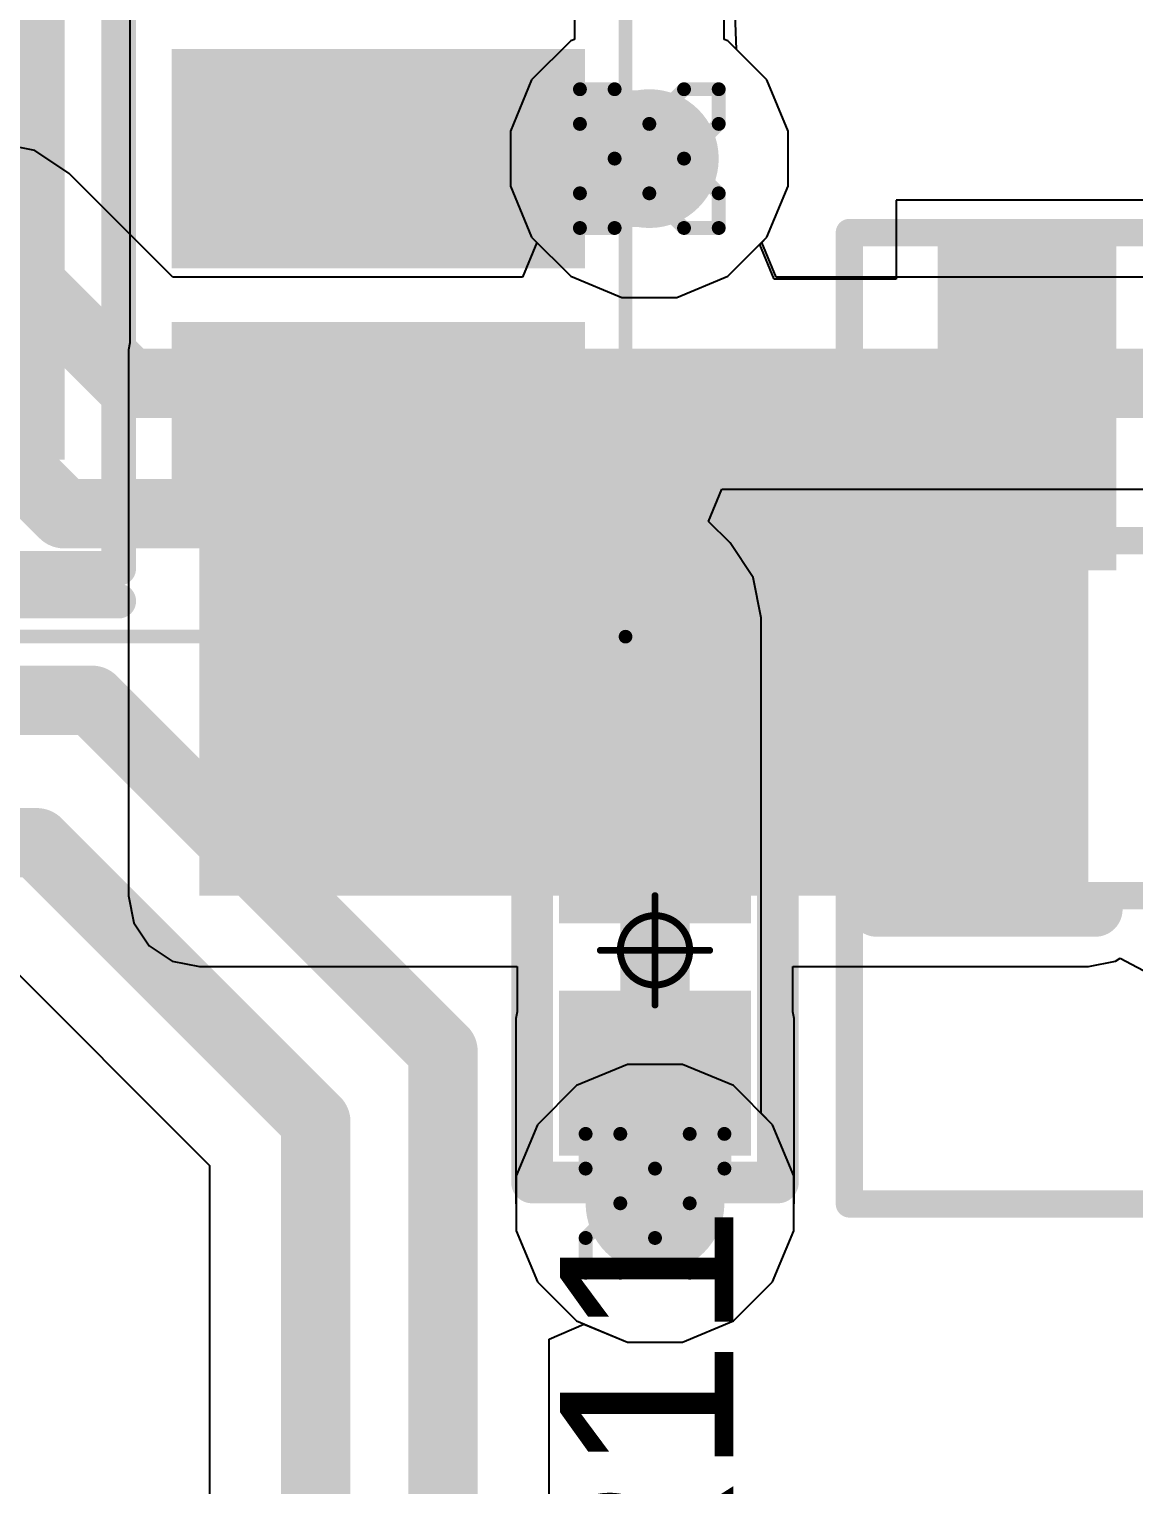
# Model space of a CAD drawing. Header units: inches. Extents: x -13 to 356, y -4 to 120.
# Drawn here: x 16.12 to 20.17, y 9.14 to 14.47 of the extents above; entities that cross this region are included whole.
import ezdxf

# ---------------------------------------------------------------- set-up
doc = ezdxf.new("R2010")
doc.units = ezdxf.units.IN
for name, color, linetype in [('Bottom Layer', 5, 'Continuous'), ('Bottom Overlay', 54, 'Continuous'), ('Drill Drawing', 1, 'Continuous'), ('GND', 16, 'Continuous'), ('Mechanical 13', 56, 'Continuous'), ('Mechanical 15', 56, 'Continuous'), ('Mechanical 16', 56, 'Continuous'), ('Mechanical 4', 56, 'Continuous'), ('POWER', 76, 'Continuous'), ('Top Layer', 1, 'Continuous'), ('Top Overlay', 2, 'Continuous'), ('Top Paste', 8, 'Continuous'), ('Top Solder', 216, 'Continuous'), ('Via Holes', 16, 'Continuous')]:
    doc.layers.add(name, color=color, linetype=linetype)
doc.styles.add('Arial', font='', dxfattribs={"height": 0.2})
doc.styles.get('Arial').set_extended_font_data('Arial')

# ---------------------------------------------------------------- blocks, each defined once
blk = doc.blocks.new('_SOP100P600X160_11N_31')
at = {"layer": 'Top Layer'}
for points in [[(-1.5, 2), (1.5, 2), (1.5, -2), (-1.5, -2)], [(2.095, -0.7), (3.405, -0.7), (3.405, -1.3), (2.095, -1.3)], [(2.095, -1.7), (3.405, -1.7), (3.405, -2.3), (2.095, -2.3)]]:
    blk.add_hatch(color=1, dxfattribs=at).paths.add_polyline_path(points)
at = {"layer": 'Top Paste'}
for points in [[(-1.5, 2), (1.5, 2), (1.5, -2), (-1.5, -2)], [(2.095, -0.7), (3.405, -0.7), (3.405, -1.3), (2.095, -1.3)], [(2.095, -1.7), (3.405, -1.7), (3.405, -2.3), (2.095, -2.3)]]:
    blk.add_hatch(color=8, dxfattribs=at).paths.add_polyline_path(points)
at = {"layer": 'Top Solder'}
for points in [[(-1.6016, 2.1016), (1.6016, 2.1016), (1.6016, -2.1016), (-1.6016, -2.1016)], [(1.9934, -0.5984), (3.5066, -0.5984), (3.5066, -1.4016), (1.9934, -1.4016)], [(1.9934, -1.5984), (3.5066, -1.5984), (3.5066, -2.4016), (1.9934, -2.4016)]]:
    blk.add_hatch(color=216, dxfattribs=at).paths.add_polyline_path(points)
at = {"layer": 'Mechanical 16'}
for points in [[(3.655, -2.75, 0.05, 0.05, 0), (3.655, 2.75, 0.05, 0.05, 0)], [(-3.655, -2.75, 0.05, 0.05, 0), (3.655, -2.75, 0.05, 0.05, 0)]]:
    blk.add_lwpolyline(points, format="xyseb", dxfattribs=at)
blk.add_lwpolyline([(3.6425, -2.75, 0.025, 0.025, 1), (3.6675, -2.75, 0.025, 0.025, 1)], format="xyseb", close=True, dxfattribs=at)
blk.add_lwpolyline([(3.6425, -2.75, 0.025, 0.025, 1), (3.6675, -2.75, 0.025, 0.025, 1)], format="xyseb", close=True, dxfattribs=at)
at = {"layer": 'Mechanical 4'}
for points in [[(1.8, -2.5, 0.127, 0.127, 0), (1.8, 2.5, 0.127, 0.127, 0)], [(1.8, -2.5, 0.127, 0.127, 0), (1.8, 2.5, 0.127, 0.127, 0)], [(-1.8, -2.5, 0.127, 0.127, 0), (1.8, -2.5, 0.127, 0.127, 0)], [(-1.8, -2.5, 0.127, 0.127, 0), (1.8, -2.5, 0.127, 0.127, 0)]]:
    blk.add_lwpolyline(points, format="xyseb", dxfattribs=at)
blk.add_lwpolyline([(1.7682, -2.5, 0.0635, 0.0635, 1), (1.8317, -2.5, 0.0635, 0.0635, 1)], format="xyseb", close=True, dxfattribs=at)
blk.add_lwpolyline([(1.7682, -2.5, 0.0635, 0.0635, 1), (1.8317, -2.5, 0.0635, 0.0635, 1)], format="xyseb", close=True, dxfattribs=at)
blk.add_lwpolyline([(1.7682, -2.5, 0.0635, 0.0635, 1), (1.8317, -2.5, 0.0635, 0.0635, 1)], format="xyseb", close=True, dxfattribs=at)
blk.add_lwpolyline([(1.7682, -2.5, 0.0635, 0.0635, 1), (1.8317, -2.5, 0.0635, 0.0635, 1)], format="xyseb", close=True, dxfattribs=at)
at = {"layer": 'Top Overlay'}
blk.add_lwpolyline([(-1.8, -2.62, 0.127, 0.127, 0), (1.8, -2.62, 0.127, 0.127, 0)], format="xyseb", dxfattribs=at)
blk.add_lwpolyline([(1.7682, -2.62, 0.0635, 0.0635, 1), (1.8317, -2.62, 0.0635, 0.0635, 1)], format="xyseb", close=True, dxfattribs=at)
blk = doc.blocks.new('SOT23_3L_50')
at = {"layer": 'Top Layer'}
for points in [[(0.225, 0.625), (-0.225, 0.625), (-0.225, 1.625), (0.225, 1.625)], [(-0.725, -1.643), (-1.175, -1.643), (-1.175, -0.643), (-0.725, -0.643)], [(1.175, -1.643), (0.725, -1.643), (0.725, -0.643), (1.175, -0.643)]]:
    blk.add_hatch(color=1, dxfattribs=at).paths.add_polyline_path(points)
at = {"layer": 'Top Paste'}
for points in [[(0.225, 0.625), (-0.225, 0.625), (-0.225, 1.625), (0.225, 1.625)], [(-0.725, -1.643), (-1.175, -1.643), (-1.175, -0.643), (-0.725, -0.643)], [(1.175, -1.643), (0.725, -1.643), (0.725, -0.643), (1.175, -0.643)]]:
    blk.add_hatch(color=8, dxfattribs=at).paths.add_polyline_path(points)
at = {"layer": 'Top Solder'}
for points in [[(0.3266, 0.5234), (-0.3266, 0.5234), (-0.3266, 1.7266), (0.3266, 1.7266)], [(-0.6234, -1.7446), (-1.2766, -1.7446), (-1.2766, -0.5414), (-0.6234, -0.5414)], [(1.2766, -1.7446), (0.6234, -1.7446), (0.6234, -0.5414), (1.2766, -0.5414)]]:
    blk.add_hatch(color=216, dxfattribs=at).paths.add_polyline_path(points)
at = {"layer": 'Mechanical 13'}
for points in [[(-1.5, 0.65, 0.1, 0.1, 0), (-1.5, -0.65, 0.1, 0.1, 0)], [(1.5, 0.65, 0.1, 0.1, 0), (-1.5, 0.65, 0.1, 0.1, 0)], [(1.5, 0.65, 0.1, 0.1, 0), (1.5, -0.65, 0.1, 0.1, 0)], [(1.5, -0.65, 0.1, 0.1, 0), (-1.5, -0.65, 0.1, 0.1, 0)]]:
    blk.add_lwpolyline(points, format="xyseb", dxfattribs=at)
for points in [[(-1.525, 0.65, 0.05, 0.05, 1), (-1.475, 0.65, 0.05, 0.05, 1)], [(-1.525, 0.65, 0.05, 0.05, 1), (-1.475, 0.65, 0.05, 0.05, 1)], [(1.475, 0.65, 0.05, 0.05, 1), (1.525, 0.65, 0.05, 0.05, 1)], [(1.475, 0.65, 0.05, 0.05, 1), (1.525, 0.65, 0.05, 0.05, 1)], [(-1.525, -0.65, 0.05, 0.05, 1), (-1.475, -0.65, 0.05, 0.05, 1)], [(-1.525, -0.65, 0.05, 0.05, 1), (-1.475, -0.65, 0.05, 0.05, 1)], [(1.475, -0.65, 0.05, 0.05, 1), (1.525, -0.65, 0.05, 0.05, 1)], [(1.475, -0.65, 0.05, 0.05, 1), (1.525, -0.65, 0.05, 0.05, 1)]]:
    blk.add_lwpolyline(points, format="xyseb", close=True, dxfattribs=at)
at = {"layer": 'Mechanical 15'}
for points in [[(-1.6, 1.778, 0.1, 0.1, 0), (-1.6, -1.778, 0.1, 0.1, 0)], [(1.6, 1.778, 0.1, 0.1, 0), (-1.6, 1.778, 0.1, 0.1, 0)], [(1.6, 1.778, 0.1, 0.1, 0), (1.6, -1.778, 0.1, 0.1, 0)], [(0, 0.5, 0.05, 0.05, 0), (0, -0.5, 0.05, 0.05, 0)], [(0.5, 0, 0.05, 0.05, 0), (-0.5, 0, 0.05, 0.05, 0)], [(1.6, -1.778, 0.1, 0.1, 0), (-1.6, -1.778, 0.1, 0.1, 0)]]:
    blk.add_lwpolyline(points, format="xyseb", dxfattribs=at)
for points in [[(-1.625, 1.778, 0.05, 0.05, 1), (-1.575, 1.778, 0.05, 0.05, 1)], [(-1.625, 1.778, 0.05, 0.05, 1), (-1.575, 1.778, 0.05, 0.05, 1)], [(1.575, 1.778, 0.05, 0.05, 1), (1.625, 1.778, 0.05, 0.05, 1)], [(1.575, 1.778, 0.05, 0.05, 1), (1.625, 1.778, 0.05, 0.05, 1)], [(-0.0125, 0.5, 0.025, 0.025, 1), (0.0125, 0.5, 0.025, 0.025, 1)], [(0.35, 0, 0.05, 0.05, 1), (-0.35, 0, 0.05, 0.05, 1)], [(-0.5125, 0, 0.025, 0.025, 1), (-0.4875, 0, 0.025, 0.025, 1)], [(-0.3625, 0, 0.025, 0.025, 1), (-0.3375, 0, 0.025, 0.025, 1)], [(0.3375, 0, 0.025, 0.025, 1), (0.3625, 0, 0.025, 0.025, 1)], [(0.4875, 0, 0.025, 0.025, 1), (0.5125, 0, 0.025, 0.025, 1)], [(-0.0125, -0.5, 0.025, 0.025, 1), (0.0125, -0.5, 0.025, 0.025, 1)], [(-1.625, -1.778, 0.05, 0.05, 1), (-1.575, -1.778, 0.05, 0.05, 1)], [(-1.625, -1.778, 0.05, 0.05, 1), (-1.575, -1.778, 0.05, 0.05, 1)], [(1.575, -1.778, 0.05, 0.05, 1), (1.625, -1.778, 0.05, 0.05, 1)], [(1.575, -1.778, 0.05, 0.05, 1), (1.625, -1.778, 0.05, 0.05, 1)]]:
    blk.add_lwpolyline(points, format="xyseb", close=True, dxfattribs=at)
at = {"layer": 'Top Overlay'}
for points in [[(-0.7, 0.7, 0.2, 0.2, 0), (-1.5, 0.7, 0.2, 0.2, 0)], [(-1.5, 0.7, 0.2, 0.2, 0), (-1.5, -0.3, 0.2, 0.2, 0)], [(1.5, 0.7, 0.2, 0.2, 0), (0.7, 0.7, 0.2, 0.2, 0)], [(1.5, 0.7, 0.2, 0.2, 0), (1.5, -0.3, 0.2, 0.2, 0)]]:
    blk.add_lwpolyline(points, format="xyseb", dxfattribs=at)
for points in [[(-1.55, 0.7, 0.1, 0.1, 1), (-1.45, 0.7, 0.1, 0.1, 1)], [(-1.55, 0.7, 0.1, 0.1, 1), (-1.45, 0.7, 0.1, 0.1, 1)], [(-0.75, 0.7, 0.1, 0.1, 1), (-0.65, 0.7, 0.1, 0.1, 1)], [(0.65, 0.7, 0.1, 0.1, 1), (0.75, 0.7, 0.1, 0.1, 1)], [(1.45, 0.7, 0.1, 0.1, 1), (1.55, 0.7, 0.1, 0.1, 1)], [(1.45, 0.7, 0.1, 0.1, 1), (1.55, 0.7, 0.1, 0.1, 1)], [(-1.55, -0.3, 0.1, 0.1, 1), (-1.45, -0.3, 0.1, 0.1, 1)], [(1.45, -0.3, 0.1, 0.1, 1), (1.55, -0.3, 0.1, 0.1, 1)], [(-1.475, -1.524, 0.25, 0.25, 1), (-1.725, -1.524, 0.25, 0.25, 1)], [(-1.7875, -1.524, 0.125, 0.125, 1), (-1.6625, -1.524, 0.125, 0.125, 1)], [(-1.5375, -1.524, 0.125, 0.125, 1), (-1.4125, -1.524, 0.125, 0.125, 1)]]:
    blk.add_lwpolyline(points, format="xyseb", close=True, dxfattribs=at)
blk = doc.blocks.new('R_0402_L_51')
at = {"layer": 'Top Layer'}
for points in [[(-0.6001, 0.2499), (-0.2001, 0.2499), (-0.2001, -0.2501), (-0.6001, -0.2501)], [(0.2499, 0.2499), (0.6499, 0.2499), (0.6499, -0.2501), (0.2499, -0.2501)]]:
    blk.add_hatch(color=1, dxfattribs=at).paths.add_polyline_path(points)
at = {"layer": 'Top Paste'}
for points in [[(-0.6001, 0.2499), (-0.2001, 0.2499), (-0.2001, -0.2501), (-0.6001, -0.2501)], [(0.2499, 0.2499), (0.6499, 0.2499), (0.6499, -0.2501), (0.2499, -0.2501)]]:
    blk.add_hatch(color=8, dxfattribs=at).paths.add_polyline_path(points)
at = {"layer": 'Top Solder'}
for points in [[(-0.7017, 0.3515), (-0.0985, 0.3515), (-0.0985, -0.3517), (-0.7017, -0.3517)], [(0.1483, 0.3515), (0.7515, 0.3515), (0.7515, -0.3517), (0.1483, -0.3517)]]:
    blk.add_hatch(color=216, dxfattribs=at).paths.add_polyline_path(points)
at = {"layer": 'Mechanical 15'}
for points in [[(0, -0.2, 0.0254, 0.0254, 0), (0, 0.2, 0.0254, 0.0254, 0)], [(0.2, 0, 0.0254, 0.0254, 0), (-0.2, 0, 0.0254, 0.0254, 0)]]:
    blk.add_lwpolyline(points, format="xyseb", dxfattribs=at)
for points in [[(-0.0063, 0.2, 0.0127, 0.0127, 1), (0.0063, 0.2, 0.0127, 0.0127, 1)], [(0.127, 0, 0.0254, 0.0254, 1), (-0.127, 0, 0.0254, 0.0254, 1)], [(-0.2063, 0, 0.0127, 0.0127, 1), (-0.1936, 0, 0.0127, 0.0127, 1)], [(-0.1333, 0, 0.0127, 0.0127, 1), (-0.1206, 0, 0.0127, 0.0127, 1)], [(0.1206, 0, 0.0127, 0.0127, 1), (0.1333, 0, 0.0127, 0.0127, 1)], [(0.1936, 0, 0.0127, 0.0127, 1), (0.2063, 0, 0.0127, 0.0127, 1)], [(-0.0063, -0.2, 0.0127, 0.0127, 1), (0.0063, -0.2, 0.0127, 0.0127, 1)]]:
    blk.add_lwpolyline(points, format="xyseb", close=True, dxfattribs=at)
at = {"layer": 'Top Overlay'}
for points in [[(0.8499, 0.4499, 0.1524, 0.1524, 0), (-0.8001, 0.4499, 0.1524, 0.1524, 0)], [(-0.8001, -0.4501, 0.1524, 0.1524, 0), (-0.8001, 0.4499, 0.1524, 0.1524, 0)], [(0.8499, -0.4501, 0.1524, 0.1524, 0), (0.8499, 0.4499, 0.1524, 0.1524, 0)], [(0.8499, -0.4501, 0.1524, 0.1524, 0), (-0.8001, -0.4501, 0.1524, 0.1524, 0)]]:
    blk.add_lwpolyline(points, format="xyseb", dxfattribs=at)
for points in [[(-0.8382, 0.4499, 0.0762, 0.0762, 1), (-0.762, 0.4499, 0.0762, 0.0762, 1)], [(-0.8382, 0.4499, 0.0762, 0.0762, 1), (-0.762, 0.4499, 0.0762, 0.0762, 1)], [(0.8118, 0.4499, 0.0762, 0.0762, 1), (0.888, 0.4499, 0.0762, 0.0762, 1)], [(0.8118, 0.4499, 0.0762, 0.0762, 1), (0.888, 0.4499, 0.0762, 0.0762, 1)], [(-0.8382, -0.4501, 0.0762, 0.0762, 1), (-0.762, -0.4501, 0.0762, 0.0762, 1)], [(-0.8382, -0.4501, 0.0762, 0.0762, 1), (-0.762, -0.4501, 0.0762, 0.0762, 1)], [(0.8118, -0.4501, 0.0762, 0.0762, 1), (0.888, -0.4501, 0.0762, 0.0762, 1)], [(0.8118, -0.4501, 0.0762, 0.0762, 1), (0.888, -0.4501, 0.0762, 0.0762, 1)]]:
    blk.add_lwpolyline(points, format="xyseb", close=True, dxfattribs=at)

msp = doc.modelspace()

# ---------------------------------------------------------------- hatches: boundary and pattern name
at = {"layer": 'Bottom Layer'}
h = msp.add_hatch(color=5, dxfattribs=at)
edge = h.paths.add_edge_path()
edge.add_arc((18.3941, 13.994), 0.254, 0, 360)
h = msp.add_hatch(color=5, dxfattribs=at)
edge = h.paths.add_edge_path()
edge.add_arc((18.4149, 10.1697), 0.254, 0, 360)
at = {"layer": 'GND'}
h = msp.add_hatch(color=16, dxfattribs=at)
edge = h.paths.add_edge_path()
edge.add_arc((18.3941, 13.994), 0.254, 0, 360)
h = msp.add_hatch(color=16, dxfattribs=at)
edge = h.paths.add_edge_path()
edge.add_arc((18.4149, 10.1697), 0.254, 0, 360)
at = {"layer": 'POWER'}
h = msp.add_hatch(color=76, dxfattribs=at)
edge = h.paths.add_edge_path()
edge.add_arc((18.3941, 13.994), 0.254, 0, 360)
h = msp.add_hatch(color=76, dxfattribs=at)
edge = h.paths.add_edge_path()
edge.add_arc((18.4149, 10.1697), 0.254, 0, 360)
at = {"layer": 'Top Layer'}
for points in [[(17.402, 14.244), (17.402, 13.744), (18.3941, 13.744), (18.3941, 14.244)], [(16.747, 11.2958), (20.0014, 11.2958), (20.0014, 13.294), (16.747, 13.294)], [(18.6649, 10.8458), (18.1649, 10.8458), (18.1649, 10.1697), (18.6649, 10.1697)]]:
    msp.add_hatch(color=1, dxfattribs=at).paths.add_polyline_path(points)
h = msp.add_hatch(color=1, dxfattribs=at)
edge = h.paths.add_edge_path()
edge.add_arc((18.3941, 13.994), 0.254, 0, 360)
h = msp.add_hatch(color=1, dxfattribs=at)
edge = h.paths.add_edge_path()
edge.add_arc((18.4149, 10.1697), 0.254, 0, 360)
at = {"layer": 'Via Holes'}
h = msp.add_hatch(color=7, dxfattribs=at)
edge = h.paths.add_edge_path()
edge.add_arc((18.3941, 13.994), 0.127, 0, 360)
h = msp.add_hatch(color=7, dxfattribs=at)
edge = h.paths.add_edge_path()
edge.add_arc((18.4149, 10.1697), 0.127, 0, 360)

# ---------------------------------------------------------------- linework, layer by layer
at = {"layer": 'Bottom Layer'}
for p, q in [((18.1204, 14.5575), (18.1204, 14.4305)), ((18.7129, 14.3936), (18.7086, 14.5233)), ((18.1063, 14.4247), (17.9634, 14.2818)), ((18.1204, 14.4305), (18.1063, 14.4247)), ((18.8247, 14.2818), (18.7129, 14.3936)), ((17.9634, 14.2818), (17.8861, 14.095)), ((18.9021, 14.095), (18.8247, 14.2818)), ((17.8861, 14.095), (17.8861, 13.893)), ((18.9021, 13.893), (18.9021, 14.095)), ((16.1445, 14.0241), (15.9959, 14.0537)), ((16.2706, 13.9399), (16.1445, 14.0241)), ((16.6502, 13.5603), (16.2706, 13.9399)), ((17.8861, 13.893), (17.9634, 13.7062)), ((18.8247, 13.7062), (18.9021, 13.893)), ((17.9634, 13.7062), (17.9823, 13.6873)), ((18.8058, 13.6873), (18.8247, 13.7062)), ((17.9823, 13.6873), (17.9297, 13.5603)), ((18.8584, 13.5603), (18.8058, 13.6873)), ((17.9297, 13.5603), (16.6502, 13.5603)), ((20.7894, 13.5603), (18.8584, 13.5603)), ((18.6106, 12.6661), (18.6592, 12.7834)), ((18.6592, 12.7834), (20.9504, 12.7834)), ((18.6896, 12.5871), (18.6106, 12.6661)), ((18.7738, 12.4611), (18.6896, 12.5871)), ((18.8033, 12.3125), (18.7738, 12.4611)), ((18.8033, 10.4997), (18.8033, 12.3125)), ((15.9916, 11.101), (16.7848, 10.3078)), ((18.8455, 10.4575), (18.8033, 10.4997)), ((18.9229, 10.2708), (18.8455, 10.4575)), ((16.7848, 10.3078), (16.7848, 2.9169)), ((18.9229, 10.0687), (18.9229, 10.2708)), ((18.8455, 9.882), (18.9229, 10.0687)), ((18.7026, 9.7391), (18.8455, 9.882)), ((18.0274, 9.6728), (18.1544, 9.7278)), ((18.1544, 9.7278), (18.3138, 9.6617)), ((18.5159, 9.6617), (18.7026, 9.7391)), ((18.0274, 3.2588), (18.0274, 9.6728)), ((18.3138, 9.6617), (18.5159, 9.6617))]:
    msp.add_line(p, q, dxfattribs=at)
for points in [[(15.9959, 13.6652, 0.254, 0.254, 0), (16.4893, 13.1718, 0.254, 0.254, 0)], [(15.7698, 13.1762, 0.254, 0.254, 0), (16.252, 12.694, 0.254, 0.254, 0)], [(16.4893, 13.1718, 0.254, 0.254, 0), (20.9504, 13.1718, 0.254, 0.254, 0)], [(16.252, 12.694, 0.254, 0.254, 0), (18.0333, 12.694, 0.254, 0.254, 0)], [(18.0333, 12.694, 0.254, 0.254, 0), (18.4149, 12.3125, 0.254, 0.254, 0)], [(18.4149, 10.1697, 0.254, 0.254, 0), (18.4149, 12.3125, 0.254, 0.254, 0)], [(9.2429, 12.0109, 0.254, 0.254, 0), (16.3547, 12.0109, 0.254, 0.254, 0)], [(16.3547, 12.0109, 0.254, 0.254, 0), (17.6389, 10.7267, 0.254, 0.254, 0)], [(11.538, 11.4895, 0.254, 0.254, 0), (16.1525, 11.4895, 0.254, 0.254, 0)], [(16.1525, 11.4895, 0.254, 0.254, 0), (17.1733, 10.4687, 0.254, 0.254, 0)], [(17.6389, 3.0979, 0.254, 0.254, 0), (17.6389, 10.7267, 0.254, 0.254, 0)], [(17.1733, 2.9169, 0.254, 0.254, 0), (17.1733, 10.4687, 0.254, 0.254, 0)]]:
    msp.add_lwpolyline(points, format="xyseb", dxfattribs=at)
for points in [[(16.4258, 13.1718, 0.127, 0.127, 1), (16.5528, 13.1718, 0.127, 0.127, 1)], [(16.4258, 13.1718, 0.127, 0.127, 1), (16.5528, 13.1718, 0.127, 0.127, 1)], [(16.1885, 12.694, 0.127, 0.127, 1), (16.3155, 12.694, 0.127, 0.127, 1)], [(16.1885, 12.694, 0.127, 0.127, 1), (16.3155, 12.694, 0.127, 0.127, 1)], [(17.9698, 12.694, 0.127, 0.127, 1), (18.0968, 12.694, 0.127, 0.127, 1)], [(17.9698, 12.694, 0.127, 0.127, 1), (18.0968, 12.694, 0.127, 0.127, 1)], [(18.3514, 12.3125, 0.127, 0.127, 1), (18.4784, 12.3125, 0.127, 0.127, 1)], [(18.3514, 12.3125, 0.127, 0.127, 1), (18.4784, 12.3125, 0.127, 0.127, 1)], [(16.2912, 12.0109, 0.127, 0.127, 1), (16.4182, 12.0109, 0.127, 0.127, 1)], [(16.2912, 12.0109, 0.127, 0.127, 1), (16.4182, 12.0109, 0.127, 0.127, 1)], [(16.089, 11.4895, 0.127, 0.127, 1), (16.216, 11.4895, 0.127, 0.127, 1)], [(16.089, 11.4895, 0.127, 0.127, 1), (16.216, 11.4895, 0.127, 0.127, 1)], [(17.5754, 10.7267, 0.127, 0.127, 1), (17.7024, 10.7267, 0.127, 0.127, 1)], [(17.5754, 10.7267, 0.127, 0.127, 1), (17.7024, 10.7267, 0.127, 0.127, 1)], [(17.1098, 10.4687, 0.127, 0.127, 1), (17.2368, 10.4687, 0.127, 0.127, 1)], [(17.1098, 10.4687, 0.127, 0.127, 1), (17.2368, 10.4687, 0.127, 0.127, 1)], [(18.3514, 10.1697, 0.127, 0.127, 1), (18.4784, 10.1697, 0.127, 0.127, 1)]]:
    msp.add_lwpolyline(points, format="xyseb", close=True, dxfattribs=at)
at = {"layer": 'Drill Drawing'}
for points in [[(18.1401, 14.121, 0.0508, 0.0508, 0), (18.1401, 14.248, 0.0508, 0.0508, 0)], [(18.1401, 14.248, 0.0508, 0.0508, 0), (18.2671, 14.248, 0.0508, 0.0508, 0)], [(18.2671, 14.248, 0.0508, 0.0508, 0), (18.3941, 14.121, 0.0508, 0.0508, 0)], [(18.3941, 14.121, 0.0508, 0.0508, 0), (18.5211, 14.248, 0.0508, 0.0508, 0)], [(18.5211, 14.248, 0.0508, 0.0508, 0), (18.6481, 14.248, 0.0508, 0.0508, 0)], [(18.6481, 14.121, 0.0508, 0.0508, 0), (18.6481, 14.248, 0.0508, 0.0508, 0)], [(18.1401, 14.121, 0.0508, 0.0508, 0), (18.2671, 13.994, 0.0508, 0.0508, 0)], [(18.5211, 13.994, 0.0508, 0.0508, 0), (18.6481, 14.121, 0.0508, 0.0508, 0)], [(18.1401, 13.867, 0.0508, 0.0508, 0), (18.2671, 13.994, 0.0508, 0.0508, 0)], [(18.5211, 13.994, 0.0508, 0.0508, 0), (18.6481, 13.867, 0.0508, 0.0508, 0)], [(18.1401, 13.74, 0.0508, 0.0508, 0), (18.1401, 13.867, 0.0508, 0.0508, 0)], [(18.2671, 13.74, 0.0508, 0.0508, 0), (18.3941, 13.867, 0.0508, 0.0508, 0)], [(18.3941, 13.867, 0.0508, 0.0508, 0), (18.5211, 13.74, 0.0508, 0.0508, 0)], [(18.6481, 13.74, 0.0508, 0.0508, 0), (18.6481, 13.867, 0.0508, 0.0508, 0)], [(18.1401, 13.74, 0.0508, 0.0508, 0), (18.2671, 13.74, 0.0508, 0.0508, 0)], [(18.5211, 13.74, 0.0508, 0.0508, 0), (18.6481, 13.74, 0.0508, 0.0508, 0)], [(18.1609, 10.2967, 0.0508, 0.0508, 0), (18.1609, 10.4237, 0.0508, 0.0508, 0)], [(18.1609, 10.4237, 0.0508, 0.0508, 0), (18.2879, 10.4237, 0.0508, 0.0508, 0)], [(18.2879, 10.4237, 0.0508, 0.0508, 0), (18.4149, 10.2967, 0.0508, 0.0508, 0)], [(18.4149, 10.2967, 0.0508, 0.0508, 0), (18.5419, 10.4237, 0.0508, 0.0508, 0)], [(18.5419, 10.4237, 0.0508, 0.0508, 0), (18.6689, 10.4237, 0.0508, 0.0508, 0)], [(18.6689, 10.2967, 0.0508, 0.0508, 0), (18.6689, 10.4237, 0.0508, 0.0508, 0)], [(18.1609, 10.2967, 0.0508, 0.0508, 0), (18.2879, 10.1697, 0.0508, 0.0508, 0)], [(18.5419, 10.1697, 0.0508, 0.0508, 0), (18.6689, 10.2967, 0.0508, 0.0508, 0)], [(18.1609, 10.0427, 0.0508, 0.0508, 0), (18.2879, 10.1697, 0.0508, 0.0508, 0)], [(18.5419, 10.1697, 0.0508, 0.0508, 0), (18.6689, 10.0427, 0.0508, 0.0508, 0)], [(18.1609, 9.9157, 0.0508, 0.0508, 0), (18.1609, 10.0427, 0.0508, 0.0508, 0)], [(18.2879, 9.9157, 0.0508, 0.0508, 0), (18.4149, 10.0427, 0.0508, 0.0508, 0)], [(18.4149, 10.0427, 0.0508, 0.0508, 0), (18.5419, 9.9157, 0.0508, 0.0508, 0)], [(18.6689, 9.9157, 0.0508, 0.0508, 0), (18.6689, 10.0427, 0.0508, 0.0508, 0)], [(18.1609, 9.9157, 0.0508, 0.0508, 0), (18.2879, 9.9157, 0.0508, 0.0508, 0)], [(18.5419, 9.9157, 0.0508, 0.0508, 0), (18.6689, 9.9157, 0.0508, 0.0508, 0)]]:
    msp.add_lwpolyline(points, format="xyseb", dxfattribs=at)
for points in [[(18.1274, 14.248, 0.0254, 0.0254, 1), (18.1528, 14.248, 0.0254, 0.0254, 1)], [(18.1274, 14.248, 0.0254, 0.0254, 1), (18.1528, 14.248, 0.0254, 0.0254, 1)], [(18.2544, 14.248, 0.0254, 0.0254, 1), (18.2798, 14.248, 0.0254, 0.0254, 1)], [(18.2544, 14.248, 0.0254, 0.0254, 1), (18.2798, 14.248, 0.0254, 0.0254, 1)], [(18.5084, 14.248, 0.0254, 0.0254, 1), (18.5338, 14.248, 0.0254, 0.0254, 1)], [(18.5084, 14.248, 0.0254, 0.0254, 1), (18.5338, 14.248, 0.0254, 0.0254, 1)], [(18.6354, 14.248, 0.0254, 0.0254, 1), (18.6608, 14.248, 0.0254, 0.0254, 1)], [(18.6354, 14.248, 0.0254, 0.0254, 1), (18.6608, 14.248, 0.0254, 0.0254, 1)], [(18.1274, 14.121, 0.0254, 0.0254, 1), (18.1528, 14.121, 0.0254, 0.0254, 1)], [(18.1274, 14.121, 0.0254, 0.0254, 1), (18.1528, 14.121, 0.0254, 0.0254, 1)], [(18.3814, 14.121, 0.0254, 0.0254, 1), (18.4068, 14.121, 0.0254, 0.0254, 1)], [(18.3814, 14.121, 0.0254, 0.0254, 1), (18.4068, 14.121, 0.0254, 0.0254, 1)], [(18.6354, 14.121, 0.0254, 0.0254, 1), (18.6608, 14.121, 0.0254, 0.0254, 1)], [(18.6354, 14.121, 0.0254, 0.0254, 1), (18.6608, 14.121, 0.0254, 0.0254, 1)], [(18.2544, 13.994, 0.0254, 0.0254, 1), (18.2798, 13.994, 0.0254, 0.0254, 1)], [(18.2544, 13.994, 0.0254, 0.0254, 1), (18.2798, 13.994, 0.0254, 0.0254, 1)], [(18.5084, 13.994, 0.0254, 0.0254, 1), (18.5338, 13.994, 0.0254, 0.0254, 1)], [(18.5084, 13.994, 0.0254, 0.0254, 1), (18.5338, 13.994, 0.0254, 0.0254, 1)], [(18.1274, 13.867, 0.0254, 0.0254, 1), (18.1528, 13.867, 0.0254, 0.0254, 1)], [(18.1274, 13.867, 0.0254, 0.0254, 1), (18.1528, 13.867, 0.0254, 0.0254, 1)], [(18.3814, 13.867, 0.0254, 0.0254, 1), (18.4068, 13.867, 0.0254, 0.0254, 1)], [(18.3814, 13.867, 0.0254, 0.0254, 1), (18.4068, 13.867, 0.0254, 0.0254, 1)], [(18.6354, 13.867, 0.0254, 0.0254, 1), (18.6608, 13.867, 0.0254, 0.0254, 1)], [(18.6354, 13.867, 0.0254, 0.0254, 1), (18.6608, 13.867, 0.0254, 0.0254, 1)], [(18.1274, 13.74, 0.0254, 0.0254, 1), (18.1528, 13.74, 0.0254, 0.0254, 1)], [(18.1274, 13.74, 0.0254, 0.0254, 1), (18.1528, 13.74, 0.0254, 0.0254, 1)], [(18.2544, 13.74, 0.0254, 0.0254, 1), (18.2798, 13.74, 0.0254, 0.0254, 1)], [(18.2544, 13.74, 0.0254, 0.0254, 1), (18.2798, 13.74, 0.0254, 0.0254, 1)], [(18.5084, 13.74, 0.0254, 0.0254, 1), (18.5338, 13.74, 0.0254, 0.0254, 1)], [(18.5084, 13.74, 0.0254, 0.0254, 1), (18.5338, 13.74, 0.0254, 0.0254, 1)], [(18.6354, 13.74, 0.0254, 0.0254, 1), (18.6608, 13.74, 0.0254, 0.0254, 1)], [(18.6354, 13.74, 0.0254, 0.0254, 1), (18.6608, 13.74, 0.0254, 0.0254, 1)], [(18.1482, 10.4237, 0.0254, 0.0254, 1), (18.1736, 10.4237, 0.0254, 0.0254, 1)], [(18.1482, 10.4237, 0.0254, 0.0254, 1), (18.1736, 10.4237, 0.0254, 0.0254, 1)], [(18.2752, 10.4237, 0.0254, 0.0254, 1), (18.3006, 10.4237, 0.0254, 0.0254, 1)], [(18.2752, 10.4237, 0.0254, 0.0254, 1), (18.3006, 10.4237, 0.0254, 0.0254, 1)], [(18.5292, 10.4237, 0.0254, 0.0254, 1), (18.5546, 10.4237, 0.0254, 0.0254, 1)], [(18.5292, 10.4237, 0.0254, 0.0254, 1), (18.5546, 10.4237, 0.0254, 0.0254, 1)], [(18.6562, 10.4237, 0.0254, 0.0254, 1), (18.6816, 10.4237, 0.0254, 0.0254, 1)], [(18.6562, 10.4237, 0.0254, 0.0254, 1), (18.6816, 10.4237, 0.0254, 0.0254, 1)], [(18.1482, 10.2967, 0.0254, 0.0254, 1), (18.1736, 10.2967, 0.0254, 0.0254, 1)], [(18.1482, 10.2967, 0.0254, 0.0254, 1), (18.1736, 10.2967, 0.0254, 0.0254, 1)], [(18.4022, 10.2967, 0.0254, 0.0254, 1), (18.4276, 10.2967, 0.0254, 0.0254, 1)], [(18.4022, 10.2967, 0.0254, 0.0254, 1), (18.4276, 10.2967, 0.0254, 0.0254, 1)], [(18.6562, 10.2967, 0.0254, 0.0254, 1), (18.6816, 10.2967, 0.0254, 0.0254, 1)], [(18.6562, 10.2967, 0.0254, 0.0254, 1), (18.6816, 10.2967, 0.0254, 0.0254, 1)], [(18.2752, 10.1697, 0.0254, 0.0254, 1), (18.3006, 10.1697, 0.0254, 0.0254, 1)], [(18.2752, 10.1697, 0.0254, 0.0254, 1), (18.3006, 10.1697, 0.0254, 0.0254, 1)], [(18.5292, 10.1697, 0.0254, 0.0254, 1), (18.5546, 10.1697, 0.0254, 0.0254, 1)], [(18.5292, 10.1697, 0.0254, 0.0254, 1), (18.5546, 10.1697, 0.0254, 0.0254, 1)], [(18.1482, 10.0427, 0.0254, 0.0254, 1), (18.1736, 10.0427, 0.0254, 0.0254, 1)], [(18.1482, 10.0427, 0.0254, 0.0254, 1), (18.1736, 10.0427, 0.0254, 0.0254, 1)], [(18.4022, 10.0427, 0.0254, 0.0254, 1), (18.4276, 10.0427, 0.0254, 0.0254, 1)], [(18.4022, 10.0427, 0.0254, 0.0254, 1), (18.4276, 10.0427, 0.0254, 0.0254, 1)], [(18.6562, 10.0427, 0.0254, 0.0254, 1), (18.6816, 10.0427, 0.0254, 0.0254, 1)], [(18.6562, 10.0427, 0.0254, 0.0254, 1), (18.6816, 10.0427, 0.0254, 0.0254, 1)], [(18.1482, 9.9157, 0.0254, 0.0254, 1), (18.1736, 9.9157, 0.0254, 0.0254, 1)], [(18.1482, 9.9157, 0.0254, 0.0254, 1), (18.1736, 9.9157, 0.0254, 0.0254, 1)], [(18.2752, 9.9157, 0.0254, 0.0254, 1), (18.3006, 9.9157, 0.0254, 0.0254, 1)], [(18.2752, 9.9157, 0.0254, 0.0254, 1), (18.3006, 9.9157, 0.0254, 0.0254, 1)], [(18.5292, 9.9157, 0.0254, 0.0254, 1), (18.5546, 9.9157, 0.0254, 0.0254, 1)], [(18.5292, 9.9157, 0.0254, 0.0254, 1), (18.5546, 9.9157, 0.0254, 0.0254, 1)], [(18.6562, 9.9157, 0.0254, 0.0254, 1), (18.6816, 9.9157, 0.0254, 0.0254, 1)], [(18.6562, 9.9157, 0.0254, 0.0254, 1), (18.6816, 9.9157, 0.0254, 0.0254, 1)]]:
    msp.add_lwpolyline(points, format="xyseb", close=True, dxfattribs=at)
at = {"layer": 'GND'}
for p, q in [((18.1204, 14.5575), (18.1204, 14.4305)), ((18.6677, 14.4305), (18.6677, 14.5575)), ((18.1063, 14.4247), (17.9634, 14.2818)), ((18.1204, 14.4305), (18.1063, 14.4247)), ((18.6818, 14.4247), (18.6677, 14.4305)), ((18.8247, 14.2818), (18.6818, 14.4247)), ((17.9634, 14.2818), (17.8861, 14.095)), ((18.9021, 14.095), (18.8247, 14.2818)), ((17.8861, 14.095), (17.8861, 13.893)), ((18.9021, 13.893), (18.9021, 14.095)), ((17.8861, 13.893), (17.9634, 13.7062)), ((18.8247, 13.7062), (18.9021, 13.893)), ((17.9634, 13.7062), (18.1063, 13.5633)), ((18.6818, 13.5633), (18.8247, 13.7062)), ((18.1063, 13.5633), (18.293, 13.486)), ((18.4951, 13.486), (18.6818, 13.5633)), ((18.293, 13.486), (18.4951, 13.486)), ((18.3138, 10.6777), (18.1271, 10.6004)), ((18.5159, 10.6777), (18.3138, 10.6777)), ((18.7026, 10.6004), (18.5159, 10.6777)), ((18.1271, 10.6004), (17.9842, 10.4575)), ((18.8455, 10.4575), (18.7026, 10.6004)), ((17.9842, 10.4575), (17.9069, 10.2708)), ((18.9229, 10.2708), (18.8455, 10.4575)), ((17.9069, 10.2708), (17.9069, 10.0687)), ((18.9229, 10.0687), (18.9229, 10.2708)), ((17.9069, 10.0687), (17.9842, 9.882)), ((18.8455, 9.882), (18.9229, 10.0687)), ((17.9842, 9.882), (18.1271, 9.7391)), ((18.7026, 9.7391), (18.8455, 9.882)), ((18.1271, 9.7391), (18.3138, 9.6617)), ((18.5159, 9.6617), (18.7026, 9.7391)), ((18.3138, 9.6617), (18.5159, 9.6617))]:
    msp.add_line(p, q, dxfattribs=at)
at = {"layer": 'POWER'}
for p, q in [((18.3138, 10.6777), (18.1271, 10.6004)), ((18.5159, 10.6777), (18.3138, 10.6777)), ((18.7026, 10.6004), (18.5159, 10.6777)), ((18.1271, 10.6004), (17.9842, 10.4575)), ((18.8455, 10.4575), (18.7026, 10.6004)), ((17.9842, 10.4575), (17.9069, 10.2708)), ((18.9229, 10.2708), (18.8455, 10.4575)), ((17.9069, 10.2708), (17.9069, 10.0687)), ((18.9229, 10.0687), (18.9229, 10.2708)), ((17.9069, 10.0687), (17.9842, 9.882)), ((18.8455, 9.882), (18.9229, 10.0687)), ((17.9842, 9.882), (18.1271, 9.7391)), ((18.7026, 9.7391), (18.8455, 9.882)), ((18.1271, 9.7391), (18.3138, 9.6617)), ((18.5159, 9.6617), (18.7026, 9.7391)), ((18.3138, 9.6617), (18.5159, 9.6617))]:
    msp.add_line(p, q, dxfattribs=at)
at = {"layer": 'Top Layer'}
for p, q in [((16.493, 15.44), (16.493, 14.44)), ((18.6677, 14.4305), (18.6677, 14.5575)), ((16.493, 14.44), (16.493, 13.319)), ((18.6818, 14.4247), (18.6677, 14.4305)), ((18.8247, 14.2818), (18.6818, 14.4247)), ((18.9021, 14.095), (18.8247, 14.2818)), ((18.9021, 13.893), (18.9021, 14.095)), ((18.8247, 13.7062), (18.9021, 13.893)), ((20.2554, 13.8424), (19.2974, 13.8424)), ((19.2974, 13.8424), (19.2974, 13.553)), ((18.7985, 13.68), (18.8247, 13.7062)), ((18.8511, 13.553), (18.7985, 13.68)), ((19.2974, 13.553), (18.8511, 13.553)), ((16.493, 13.319), (16.4881, 13.294)), ((16.4881, 13.294), (16.4881, 11.2958)), ((16.4881, 11.2958), (16.5078, 11.1967)), ((16.5078, 11.1967), (16.5639, 11.1127)), ((16.5639, 11.1127), (16.6479, 11.0566)), ((16.6479, 11.0566), (16.747, 11.0369)), ((16.747, 11.0369), (17.9109, 11.0369)), ((17.9109, 11.0369), (17.9109, 10.8709)), ((18.9189, 10.8708), (18.9189, 11.0369)), ((18.9189, 11.0369), (20.0014, 11.0369)), ((20.0014, 11.0369), (20.1005, 11.0566)), ((20.1005, 11.0566), (20.117, 11.0676)), ((20.117, 11.0676), (20.244, 10.9997)), ((17.9109, 10.8709), (17.9059, 10.8458)), ((17.9059, 10.8458), (17.9059, 10.1697)), ((18.9238, 10.8458), (18.9189, 10.8708)), ((18.9238, 10.1697), (18.9238, 10.8458)), ((17.9059, 10.1697), (17.9069, 10.1648)), ((17.9069, 10.1648), (17.9069, 10.0687)), ((18.9229, 10.1648), (18.9238, 10.1697)), ((18.9229, 10.0687), (18.9229, 10.1648)), ((17.9069, 10.0687), (17.9842, 9.882)), ((18.8455, 9.882), (18.9229, 10.0687)), ((17.9842, 9.882), (18.1271, 9.7391)), ((18.7026, 9.7391), (18.8455, 9.882)), ((18.1271, 9.7391), (18.3138, 9.6617)), ((18.5159, 9.6617), (18.7026, 9.7391)), ((18.3138, 9.6617), (18.5159, 9.6617))]:
    msp.add_line(p, q, dxfattribs=at)

# ---------------------------------------------------------------- block references
msp.add_blockref('_SOP100P600X160_11N_31', (14.652, 14.994))
for name, p, rotation in [('SOT23_3L_50', (20.7264, 11.9454), 180), ('R_0402_L_51', (18.4149, 11.0958), 270)]:
    msp.add_blockref(name, p, dxfattribs=dict(rotation=rotation))

# ---------------------------------------------------------------- texts
at = {"layer": 'Bottom Overlay', "style": 'Arial', "text_generation_flag": 2}
msp.add_text('S', height=1.524, rotation=270, dxfattribs=at).set_placement((18.2356, 11.9076))
at = {"layer": 'Top Overlay', "style": 'Arial'}
msp.add_text('R11', height=0.635, rotation=90, dxfattribs=at).set_placement((18.7019, 8.535))

doc.saveas('drawing.dxf')
